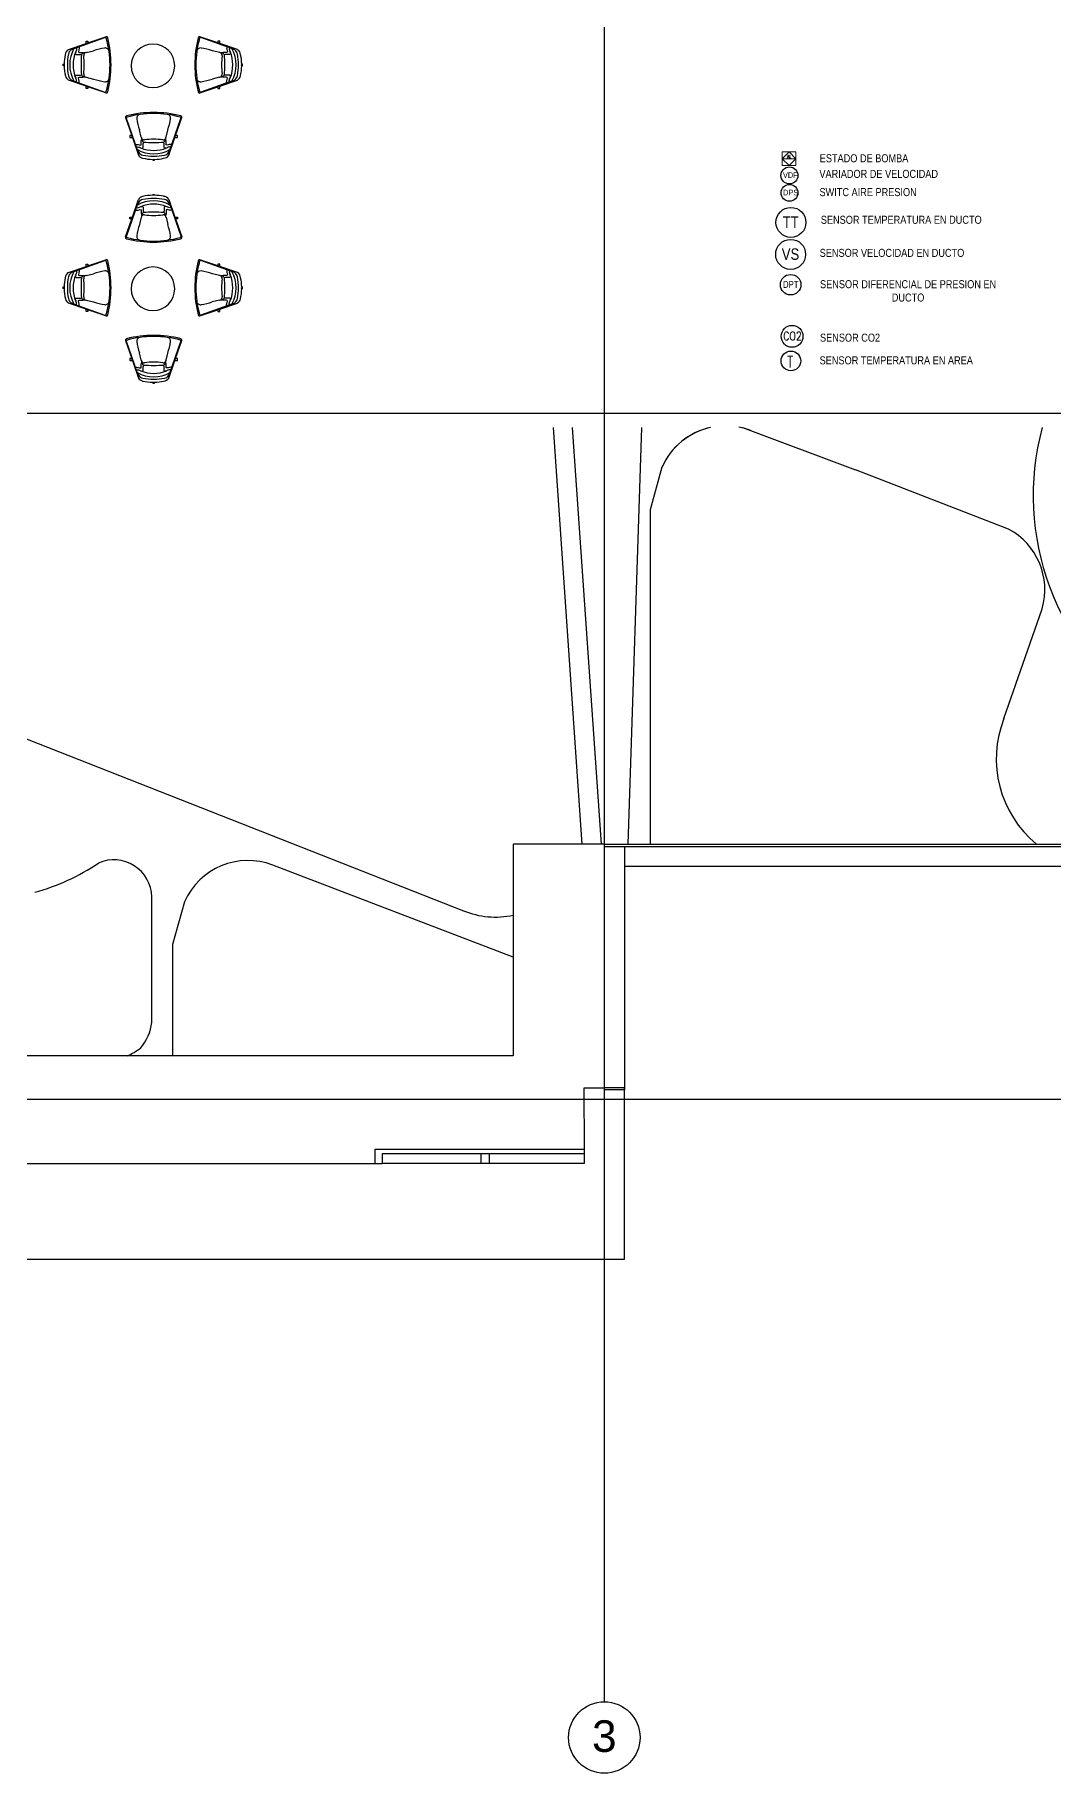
# Model space of a CAD drawing. Header units: inches. Extents: x -3 to 209, y -384 to 20.
# Drawn here: x 141.72 to 159.54, y -300.63 to -270.22 of the extents above; entities that cross this region are included whole.
import ezdxf

# ---------------------------------------------------------------- set-up
doc = ezdxf.new("R2010")
doc.units = ezdxf.units.IN
doc.header["$MEASUREMENT"] = 0
for name, color, linetype, lineweight in [('1-controlAA', 4, 'Continuous', 5), ('A-DETL', 253, 'Continuous', 9), ('A-FLOR', 253, 'Continuous', 9), ('DET-INST', 3, 'Continuous', 5), ('I-FURN', 253, 'Continuous', 9), ('I-FURN-PNLS', 253, 'Continuous', 9), ('S-GRID', 253, 'Continuous', 9), ('S-GRID-IDEN', 253, 'Continuous', 9), ('TUBO HVAC', 1, 'Continuous', 30), ('TX-INST', 250, 'Continuous', 5)]:
    doc.layers.add(name, color=color, linetype=linetype, lineweight=lineweight)
for name, color, linetype in [('A-WALL', 253, 'Continuous'), ('HVAC TEXTO CVV', 2, 'Continuous'), ('HVAC-Equipos', 3, 'Continuous'), ('NFF-FURN', 253, 'Continuous')]:
    doc.layers.add(name, color=color, linetype=linetype)
doc.styles.add('Arial Narrow', font='ARIALN.TTF', dxfattribs={"height": 0.00295})
doc.styles.add('Arial_1', font='arial.ttf', dxfattribs={"height": 0.553237})
doc.styles.add('ROMANS', font='romans.shx', dxfattribs={"width": 0.8})

# ---------------------------------------------------------------- blocks, each defined once
blk = doc.blocks.new('20170303 - Modelo Est RT 16 Arpro CENTRAL_rvt-1-Borde De Placa SobreCubierta')
at = {"layer": 'A-FLOR', "linetype": 'ByBlock', "lineweight": -2}
for p, q in [((-11.765, -18.36), (-11.765, -18.53)), ((-11.615, -18.53), (-11.615, -18.36)), ((-9.957, -18.53), (-11.615, -18.53)), ((-9.957, -18.36), (-9.957, -18.405)), ((-9.957, -18.405), (-9.957, -18.53))]:
    blk.add_line(p, q, dxfattribs=at)
blk = doc.blocks.new('Seating-Lounge_Chair-Teknion-BBMC_Metropolitan-R2011 - Lounge Chair-918714-Borde De Placa SobreCubierta')
at = {"layer": 'I-FURN', "linetype": 'ByBlock', "lineweight": -2}
for p, q in [((-0.266, 0.326), (-0.372, 0.016)), ((-0.015, 0.416), (-0.017, 0.4)), ((0.015, 0.416), (-0.015, 0.416)), ((0.017, 0.4), (0.015, 0.416)), ((0.372, 0.016), (0.266, 0.326)), ((-0.28, 0.242), (-0.478, -0.312)), ((-0.372, 0.016), (-0.415, 0.016)), ((-0.415, 0.016), (-0.415, -0.015)), ((-0.372, 0.016), (-0.383, -0.015)), ((-0.216, 0.014), (-0.247, -0.111)), ((0.216, 0.014), (0.248, -0.114)), ((0.28, 0.242), (0.478, -0.312)), ((0.415, 0.016), (0.372, 0.016)), ((0.372, 0.016), (0.383, -0.015)), ((0.415, -0.015), (0.415, 0.016)), ((-0.383, -0.015), (-0.492, -0.33)), ((-0.415, -0.015), (-0.383, -0.015)), ((0.492, -0.33), (0.383, -0.015)), ((0.383, -0.015), (0.415, -0.015))]:
    blk.add_line(p, q, dxfattribs=at)
for centre, radius, start, end in [((-0.169, 0.269), 0.112, 92.8494, 149.6225), ((-0.168, 0.215), 0.113, 101.0887, 144.9113), ((0, -0.646), 0.99, 78.9113, 101.0887), ((0.004, -0.462), 0.862, 91.3936, 101.9016), ((-0.001, 0.008), 0.392, 87.321, 92.397), ((0.004, -0.462), 0.862, 77.3677, 89.0817), ((0.168, 0.215), 0.113, 35.0887, 78.9113), ((0.169, 0.269), 0.112, 30.3775, 77.955), ((0, -0.28), 0.583, 60.7025, 119.2975), ((-0.137, 0.193), 0.151, 144.9113, 161.0887), ((0, -0.341), 0.586, 67.077, 112.923), ((-0.166, 0.008), 0.0506, 82.4293, 173.5707), ((0.671, -0.144), 0.901, 167.2304, 169.6334), ((-0.152, 0.046), 0.0568, 115.1566, 169.8557), ((0, -1.981), 2.086, 85.1543, 94.8457), ((0, 1.257), 1.209, 262.4293, 277.51), ((0.166, 0.008), 0.0506, 6.4293, 98.9009), ((0.152, 0.046), 0.0568, 10.1443, 64.8434), ((-0.671, -0.144), 0.901, 10.3666, 12.7696), ((0.137, 0.193), 0.151, 18.9113, 35.0887), ((0.746, -0.454), 1.05, 160.98, 172.2111), ((-0.746, -0.454), 1.05, 7.7889, 18.8554), ((-0.469, -0.338), 0.0241, 161, 255.9502), ((-0.46, -0.319), 0.0195, 160.3349, 252.0903), ((0, 1.535), 1.955, 255.9502, 284.0498), ((0, 1.298), 1.7, 254.0922, 285.9078), ((-0.23, -0.32), 0.0658, 172.2111, 262.2111), ((0.23, -0.32), 0.0658, 277.7889, 7.7889), ((0.46, -0.319), 0.0195, 287.9097, 19.6651), ((0.469, -0.338), 0.0241, 284.0498, 19)]:
    blk.add_arc(centre, radius, start, end, dxfattribs=at)
for points, knots in [([(-0.317, 0.138), (-0.292, 0.135), (-0.249, 0.147), (-0.212, 0.156), (-0.219, 0.114), (-0.219, 0.061), (-0.208, 0.056)], [0, 0, 0, 0, 0.1221935, 0.2623978, 0.4124405, 0.5340575, 0.5340575, 0.5340575, 0.5340575]), ([(-0.301, 0.184), (-0.274, 0.176), (-0.227, 0.201), (-0.184, 0.213), (-0.18, 0.171), (-0.183, 0.116), (-0.176, 0.097)], [0, 0, 0, 0, 0.1414553, 0.2981065, 0.4572853, 0.5889724, 0.5889724, 0.5889724, 0.5889724]), ([(0.301, 0.184), (0.274, 0.176), (0.227, 0.201), (0.184, 0.213), (0.18, 0.171), (0.183, 0.116), (0.176, 0.097)], [0, 0, 0, 0, 0.1414553, 0.2981065, 0.4572853, 0.5889724, 0.5889724, 0.5889724, 0.5889724]), ([(0.317, 0.138), (0.292, 0.135), (0.249, 0.147), (0.212, 0.156), (0.219, 0.114), (0.219, 0.061), (0.208, 0.056)], [0, 0, 0, 0, 0.1221935, 0.2623978, 0.4124405, 0.5340575, 0.5340575, 0.5340575, 0.5340575])]:
    blk.add_open_spline(points, degree=3, knots=knots, dxfattribs=at)
blk = doc.blocks.new('Haworth_Compose-Table-Round - 30_ Diameter-918691-Borde De Placa SobreCubierta')
at = {"layer": 'I-FURN-PNLS', "linetype": 'ByBlock', "lineweight": -2}
for start, end in [(360, 180), (180, 360)]:
    blk.add_arc((0, 0.1397), 0.381, start, end, dxfattribs=at)
blk = doc.blocks.new('Seating-Lounge_Chair-Teknion-BBMC_Metropolitan-R2011 - Lounge Chair-922804-Borde De Placa SobreCubierta')
at = {"layer": 'I-FURN', "linetype": 'ByBlock', "lineweight": -2}
for p, q in [((-0.383, 0.015), (-0.492, 0.33)), ((-0.28, -0.242), (-0.478, 0.312)), ((0.28, -0.242), (0.478, 0.312)), ((0.492, 0.33), (0.383, 0.015)), ((-0.415, 0.015), (-0.383, 0.015)), ((-0.415, -0.016), (-0.415, 0.015)), ((-0.372, -0.016), (-0.383, 0.015)), ((-0.216, -0.014), (-0.247, 0.111)), ((0.216, -0.014), (0.248, 0.114)), ((0.372, -0.016), (0.383, 0.015)), ((0.383, 0.015), (0.415, 0.015)), ((0.415, 0.015), (0.415, -0.016)), ((-0.372, -0.016), (-0.415, -0.016)), ((-0.266, -0.326), (-0.372, -0.016)), ((0.372, -0.016), (0.266, -0.326)), ((0.415, -0.016), (0.372, -0.016)), ((-0.015, -0.416), (-0.017, -0.4)), ((0.015, -0.416), (-0.015, -0.416)), ((0.017, -0.4), (0.015, -0.416))]:
    blk.add_line(p, q, dxfattribs=at)
for centre, radius, start, end in [((-0.469, 0.338), 0.0241, 104.0498, 199), ((-0.46, 0.319), 0.0195, 107.9097, 199.6651), ((0, -1.535), 1.955, 75.9502, 104.0498), ((0, -1.298), 1.7, 74.0922, 105.9078), ((-0.23, 0.32), 0.0658, 97.7889, 187.7889), ((0.746, 0.454), 1.05, 187.7889, 199.02), ((0.23, 0.32), 0.0658, 352.2111, 82.2111), ((-0.746, 0.454), 1.05, 341.1446, 352.2111), ((0.46, 0.319), 0.0195, 340.3349, 72.0903), ((0.469, 0.338), 0.0241, 341, 75.9502), ((0, 0.28), 0.583, 240.7025, 299.2975), ((-0.137, -0.193), 0.151, 198.9113, 215.0887), ((-0.168, -0.215), 0.113, 215.0887, 258.9113), ((0, 0.341), 0.586, 247.077, 292.923), ((-0.166, -0.008), 0.0506, 186.4293, 277.5707), ((0.671, 0.144), 0.901, 190.3666, 192.7696), ((-0.152, -0.046), 0.0568, 190.1443, 244.8434), ((0, 1.981), 2.086, 265.1543, 274.8457), ((0, -1.257), 1.209, 82.49, 97.5707), ((0.166, -0.008), 0.0506, 261.0991, 353.5707), ((0.152, -0.046), 0.0568, 295.1566, 349.8557), ((0.168, -0.215), 0.113, 281.0887, 324.9113), ((-0.671, 0.144), 0.901, 347.2304, 349.6334), ((0.137, -0.193), 0.151, 324.9113, 341.0887), ((-0.169, -0.269), 0.112, 210.3775, 267.1506), ((0, 0.646), 0.99, 258.9113, 281.0887), ((0.004, 0.462), 0.862, 258.0984, 268.6064), ((-0.001, -0.008), 0.392, 267.603, 272.679), ((0.004, 0.462), 0.862, 270.9183, 282.6323), ((0.169, -0.269), 0.112, 282.045, 329.6225)]:
    blk.add_arc(centre, radius, start, end, dxfattribs=at)
for points, knots in [([(-0.317, -0.138), (-0.292, -0.135), (-0.249, -0.147), (-0.212, -0.156), (-0.219, -0.114), (-0.219, -0.061), (-0.208, -0.056)], [0, 0, 0, 0, 0.1221935, 0.2623978, 0.4124405, 0.5340575, 0.5340575, 0.5340575, 0.5340575]), ([(-0.301, -0.184), (-0.274, -0.176), (-0.227, -0.201), (-0.184, -0.213), (-0.18, -0.171), (-0.183, -0.116), (-0.176, -0.097)], [0, 0, 0, 0, 0.1414553, 0.2981065, 0.4572853, 0.5889724, 0.5889724, 0.5889724, 0.5889724]), ([(0.301, -0.184), (0.274, -0.176), (0.227, -0.201), (0.184, -0.213), (0.18, -0.171), (0.183, -0.116), (0.176, -0.097)], [0, 0, 0, 0, 0.1414553, 0.2981065, 0.4572853, 0.5889724, 0.5889724, 0.5889724, 0.5889724]), ([(0.317, -0.138), (0.292, -0.135), (0.249, -0.147), (0.212, -0.156), (0.219, -0.114), (0.219, -0.061), (0.208, -0.056)], [0, 0, 0, 0, 0.1221935, 0.2623978, 0.4124405, 0.5340575, 0.5340575, 0.5340575, 0.5340575])]:
    blk.add_open_spline(points, degree=3, knots=knots, dxfattribs=at)
blk = doc.blocks.new('Grid - M_Grid Head - Circle-24584-Borde De Placa SobreCubierta')
at = {"layer": 'S-GRID-IDEN', "linetype": 'ByBlock', "lineweight": -2}
blk.add_circle((0, 0), 0.005, dxfattribs=at)
blk = doc.blocks.new('CB TEC 23-03-2017')
at = {"layer": 'A-DETL', "linetype": 'ByBlock', "lineweight": -2}
for p, q in [((243.904, 5553.631), (242.304, 5553.631)), ((242.304, 5553.631), (242.304, 5549.926)), ((243.904, 5549.371), (243.904, 5553.631)), ((242.304, 5549.926), (220.103, 5549.926)), ((243.549, 5549.371), (243.904, 5549.371)), ((243.554, 5548.296), (243.549, 5549.371)), ((239.892, 5548.046), (239.892, 5548.296)), ((239.892, 5548.296), (243.554, 5548.296)), ((218.537, 5548.046), (239.892, 5548.046))]:
    blk.add_line(p, q, dxfattribs=at)
at = {"layer": 'A-FLOR', "linetype": 'ByBlock', "lineweight": -2}
for p, q in [((243.514, 5553.631), (243.009, 5560.921)), ((243.339, 5560.921), (243.844, 5553.631)), ((244.315, 5553.631), (244.553, 5560.921)), ((246.316, 5560.921), (248.296, 5560.182)), ((244.908, 5560.228), (244.7, 5559.481)), ((250.972, 5559.141), (248.296, 5560.182)), ((244.7, 5559.481), (244.7, 5553.631)), ((250.89, 5555.832), (251.558, 5557.75)), ((232.954, 5555.798), (241.434, 5552.466)), ((243.904, 5553.631), (253.02, 5553.631)), ((242.304, 5551.655), (238.098, 5553.265)), ((235.981, 5550.513), (235.981, 5552.71)), ((236.553, 5552.622), (236.345, 5551.876)), ((236.345, 5551.876), (236.345, 5549.926)), ((244.254, 5549.371), (243.904, 5549.371)), ((244.254, 5546.371), (244.254, 5549.371)), ((243.549, 5548.296), (243.549, 5548.046)), ((243.549, 5548.046), (240.012, 5548.046)), ((217.869, 5546.371), (244.254, 5546.371))]:
    blk.add_line(p, q, dxfattribs=at)
for centre, radius, start, end in [((246.019, 5559.735), 1.215, 68.2889, 78.8873), ((246.019, 5559.735), 1.215, 102.473, 156.098), ((246.019, 5559.735), 1.215, 102.6547, 156.098), ((255.995, 5559.728), 4.592, 164.9455, 235.599), ((255.995, 5559.728), 4.592, 164.9455, 235.599), ((250.408, 5558.085), 1.198, 343.7928, 61.9349), ((250.408, 5558.085), 1.198, 343.7928, 61.9349), ((252.697, 5555.125), 1.94, 158.6251, 230.358), ((252.697, 5555.125), 1.94, 158.6251, 230.358), ((235.317, 5552.693), 0.665, 1.4656, 113.7999), ((235.317, 5552.693), 0.665, 1.4656, 113.7999), ((237.664, 5552.13), 1.215, 69.0648, 156.098), ((237.664, 5552.13), 1.215, 69.0648, 156.098), ((232.923, 5556.462), 3.809, 285.3851, 303.9072), ((232.923, 5556.462), 3.809, 285.3851, 303.9072), ((241.995, 5553.846), 1.49, 247.8612, 281.9645), ((241.995, 5553.846), 1.49, 247.8612, 281.9645), ((235.105, 5550.627), 0.884, 320.556, 352.6165), ((235.105, 5550.627), 0.884, 320.556, 352.6165), ((235.082, 5550.973), 1.149, 294.336, 307.8334), ((235.082, 5550.973), 1.149, 294.336, 307.8334)]:
    blk.add_arc(centre, radius, start, end, dxfattribs=at)
at = {"layer": 'A-WALL', "linetype": 'ByBlock', "lineweight": -2}
for p, q in [((243.904, 5553.591), (254.653, 5553.591)), ((244.254, 5553.591), (244.254, 5549.331)), ((254.303, 5553.241), (244.254, 5553.241)), ((243.904, 5549.331), (243.904, 5549.371)), ((244.254, 5549.331), (243.904, 5549.331)), ((243.554, 5548.216), (240.012, 5548.216)), ((240.012, 5548.216), (240.012, 5548.046)), ((243.554, 5548.216), (243.554, 5548.336)), ((239.892, 5548.046), (240.012, 5548.046))]:
    blk.add_line(p, q, dxfattribs=at)
at = {"layer": 'S-GRID', "linetype": 'ByBlock', "lineweight": -2}
for p, q in [((243.899, 5595.822), (243.899, 5538.628)), ((209.833, 5561.171), (294.887, 5561.171)), ((209.833, 5549.171), (294.887, 5549.171))]:
    blk.add_line(p, q, dxfattribs=at)
at = {"linetype": 'ByBlock', "lineweight": -2}
blk.add_blockref('20170303 - Modelo Est RT 16 Arpro CENTRAL_rvt-1-Borde De Placa SobreCubierta', (253.504, 5566.575), dxfattribs=at)
at = {"layer": 'I-FURN', "linetype": 'ByBlock', "lineweight": -2}
for name, p, rotation in [('Seating-Lounge_Chair-Teknion-BBMC_Metropolitan-R2011 - Lounge Chair-922804-Borde De Placa SobreCubierta', (234.848, 5567.264), 269.9999999999996), ('Seating-Lounge_Chair-Teknion-BBMC_Metropolitan-R2011 - Lounge Chair-918714-Borde De Placa SobreCubierta', (237.154, 5567.264), 270.0000000000004), ('Seating-Lounge_Chair-Teknion-BBMC_Metropolitan-R2011 - Lounge Chair-918714-Borde De Placa SobreCubierta', (236.014, 5566.011), 180), ('Seating-Lounge_Chair-Teknion-BBMC_Metropolitan-R2011 - Lounge Chair-922804-Borde De Placa SobreCubierta', (236.014, 5564.583), 180), ('Seating-Lounge_Chair-Teknion-BBMC_Metropolitan-R2011 - Lounge Chair-922804-Borde De Placa SobreCubierta', (234.848, 5563.364), 269.9999999999996), ('Seating-Lounge_Chair-Teknion-BBMC_Metropolitan-R2011 - Lounge Chair-918714-Borde De Placa SobreCubierta', (237.154, 5563.364), 270.0000000000004), ('Seating-Lounge_Chair-Teknion-BBMC_Metropolitan-R2011 - Lounge Chair-918714-Borde De Placa SobreCubierta', (236.014, 5562.111), 180)]:
    blk.add_blockref(name, p, dxfattribs=dict(at, rotation=rotation))
at = {"layer": 'I-FURN-PNLS', "linetype": 'ByBlock', "lineweight": -2, "rotation": 270.0000000000004}
for p in [(235.862, 5567.247), (235.862, 5563.347)]:
    blk.add_blockref('Haworth_Compose-Table-Round - 30_ Diameter-918691-Borde De Placa SobreCubierta', p, dxfattribs=at)
at = {"layer": 'S-GRID-IDEN', "linetype": 'ByBlock', "lineweight": -2, "xscale": 125, "yscale": 125, "zscale": 125, "rotation": 180}
blk.add_blockref('Grid - M_Grid Head - Circle-24584-Borde De Placa SobreCubierta', (243.899, 5538.003), dxfattribs=at)
at = {"layer": 'S-GRID-IDEN', "linetype": 'ByBlock', "lineweight": -2, "insert": (243.899, 5538.304), "char_height": 0.553, "width": 0.51295, "attachment_point": 2, "line_spacing_factor": 0.938532, "style": 'Arial_1', "bg_fill": 3, "box_fill_scale": 1.25, "bg_fill_color": 0, "bg_fill_transparency": 0}
blk.add_mtext('3', dxfattribs=at)
blk = doc.blocks.new('Termostato 1')
at = {"linetype": 'ByBlock', "lineweight": -2}
blk.add_circle((725.333, -473.718), 0.172, dxfattribs=at)
at = {"linetype": 'ByBlock', "lineweight": -2, "insert": (725.414, -473.651, -2.384), "char_height": 0.2, "width": 2.87595, "attachment_point": 1, "rotation": 270, "style": 'ROMANS'}
blk.add_mtext('T', dxfattribs=at)
blk = doc.blocks.new('CO2')
at = {"linetype": 'ByBlock', "lineweight": -2}
blk.add_circle((-74869.314, 50750.37), 0.191, dxfattribs=at)
at = {"linetype": 'ByBlock', "lineweight": -2, "insert": (-74869.469, 50750.451, -2.384), "char_height": 0.15, "width": 2.87595, "attachment_point": 1, "rotation": 0, "style": 'ROMANS'}
blk.add_mtext('CO2', dxfattribs=at)

msp = doc.modelspace()

# ---------------------------------------------------------------- block references
at = {"layer": 'NFF-FURN'}
msp.add_blockref('CB TEC 23-03-2017', (-92.209, -5838.01), dxfattribs=at)

# ---------------------------------------------------------------- next in the draw order: linework, layer by layer
at = {"layer": '1-controlAA', "flags": 128}
msp.add_lwpolyline([(155.042, -272.27), (154.803, -272.27), (154.803, -272.509), (155.042, -272.509)], close=True, dxfattribs=at)
msp.add_lwpolyline([(155.042, -272.27), (154.803, -272.27), (154.803, -272.509), (155.042, -272.509)], close=True, dxfattribs=at)
at = {"layer": 'DET-INST'}
msp.add_line((154.803, -272.389), (155.042, -272.389), dxfattribs=at)
at = {"layer": 'DET-INST', "flags": 128}
msp.add_lwpolyline([(154.922, -272.27), (154.803, -272.389), (154.922, -272.509), (155.042, -272.389)], close=True, dxfattribs=at)
msp.add_lwpolyline([(154.922, -272.27), (154.803, -272.389), (154.922, -272.509), (155.042, -272.389)], close=True, dxfattribs=at)
at = {"layer": 'TUBO HVAC'}
for centre, radius in [((154.928, -272.68), 0.148), ((154.93, -272.984), 0.148), ((154.955, -273.502), 0.262), ((154.95, -274.061), 0.262), ((154.95, -274.592), 0.179)]:
    msp.add_circle(centre, radius, dxfattribs=at)

# ---------------------------------------------------------------- next in the draw order: block references
at = {"layer": 'HVAC-Equipos'}
msp.add_blockref('CO2', (75024.289, -51025.865), dxfattribs=at)
at = {"layer": 'HVAC-Equipos', "rotation": 90.00000000172517}
msp.add_blockref('Termostato 1', (-318.763, -1001.257), dxfattribs=at)

# ---------------------------------------------------------------- next in the draw order: texts
at = {"layer": 'HVAC TEXTO CVV', "color": 1, "attachment_point": 1, "style": 'Arial Narrow'}
for s, insert, char_height, width in [('\\pi0.38488;ESTADO DE BOMBA', (155.074, -272.31), 0.14, 2.30804), ('\\pi0.29103;VDF', (154.525, -272.626), 0.098, 0.80105), ('\\pi0.12073;VARIADOR DE VELOCIDAD', (155.332, -272.583), 0.14, 2.30804), ('\\pi0.29227;DPS', (154.526, -272.931), 0.098, 0.80105), ('\\pi0.3134;SWITC AIRE PRESION', (155.141, -272.902), 0.14, 2.30804), ('\\pi0.68241;TT', (154.13, -273.398), 0.2, 1.6348), ('\\pi0.31476;SENSOR TEMPERATURA EN DUCTO', (155.163, -273.386), 0.14, 3.43067), ('\\pi0.67109;VS', (154.124, -273.957), 0.2, 1.6348), ('\\pi0.4572;SENSOR VELOCIDAD EN DUCTO', (155.001, -273.965), 0.14, 3.43067), ('\\pi0.35518;DPT', (154.461, -274.528), 0.11858, 0.96928), ('\\pi0.18417;SENSOR DIFERENCIAL DE PRESION EN \\P\\pi1.4398;DUCTO', (155.28, -274.513), 0.14, 3.43067), ('\\pi1.1975;SENSOR CO2', (154.266, -275.448), 0.14, 3.43067), ('\\pi0.37784;SENSOR TEMPERATURA EN AREA', (155.079, -275.845), 0.14, 3.43067)]:
    msp.add_mtext(s, dxfattribs=dict(at, insert=insert, char_height=char_height, width=width))
at = {"layer": 'TX-INST', "color": 7, "insert": (154.925, -272.32), "char_height": 0.056, "width": 0.13388, "attachment_point": 2, "line_spacing_factor": 0.964689, "style": 'ROMANS'}
msp.add_mtext('AL', dxfattribs=at)

doc.saveas('drawing.dxf')
